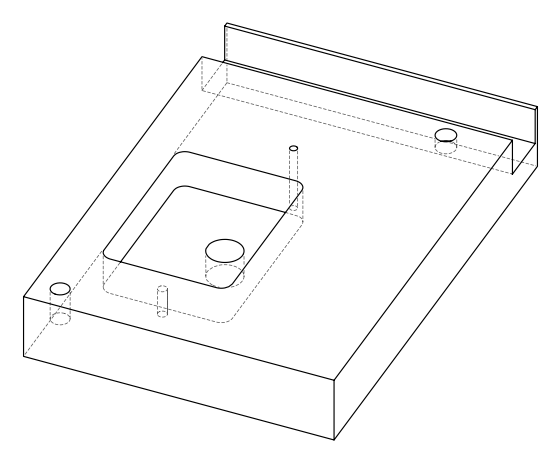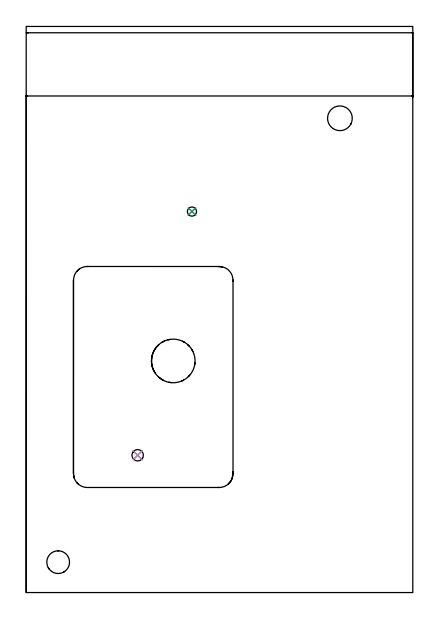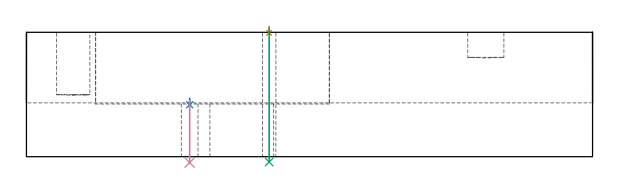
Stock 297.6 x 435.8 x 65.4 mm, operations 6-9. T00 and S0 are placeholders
(PLAN: 9 operations, 7 tool changes, 31.6 min)
(1 INDEXABLE_INSERT_DRILL_BLIND_HOLE_FROM_SOLID | STEP1POCKET | NXT0302_009 | 0.06 min | 3757 mm3)
(2 INDEXABLE_INSERT_DRILL_BLIND_HOLE_FROM_SOLID_1 | STEP1POCKET_1 | NXT0302_006 | 0.14 min | 7897 mm3)
(3 MILL_RECTANGULAR_POCKET | POCKET_RECTANGULAR_STRAIGHT | UGT0201_094 | Follow Part, ap 5, ae 75% | 22.56 min | 783922 mm3)
(4 MILL_RECTANGULAR_SLOT | SLOT_RECTANGULAR | UGT0201_009 | Follow Part, ap 11.25, ae 75% | 7.49 min | 536692 mm3)
(5 MILL_THROUGH_HOLE_FROM_SOLID_MATERIAL | STEP1HOLE_1 | UGT0201_018 | Circular | 0.83 min | 24546 mm3)
(6 SPOT_DRILL | STEP1HOLE | NXT0321_9005460120000 | 0.03 min | 49 mm3)
(7 SPOT_DRILL_1 | STEP1HOLE_2 | NXT0321_9005460120000 | 0.04 min | 50 mm3)
(8 DRILL_THROUGH_HOLE_INTO_CENTER | STEP1HOLE | NXT0301_042 | 0.28 min | 2635 mm3)
(9 DRILL_THROUGH_HOLE_INTO_CENTER_1 | STEP1HOLE_2 | NXT0301_059 | 0.14 min | 1564 mm3)
(TOOL NXT0302_009 | Index. Insert Drill 19mm [880-D1900L25-05] | D19 PA176 FL95 Z2)
(TOOL NXT0302_006 | Index. Insert Drill 17.5mm [880-D1750L25-05] | D17.5 PA176 FL88 Z2)
(TOOL UGT0201_094 | End mill 20 mm | D20 FL38 Z4)
(TOOL UGT0201_009 | End Mill 45 mm | D45 FL63 Z6)
(TOOL UGT0201_018 | End mill 30 mm | D30 FL50 Z4)
(TOOL NXT0321_9005460120000 | NC Spot Drill, 142deg, 12mm, Carbide, Uncoated | D12 PA142 FL30 Z2)
(TOOL NXT0301_042 | Carbide Drill 7.1mm [860.1-0710-057A1-MM 2214] | D7.1 PA140 FL85 Z2)
(TOOL NXT0301_059 | Carbide Drill 8.8mm [860.1-0880-026A1-MM 2214] | D8.8 PA140 FL47 Z2)
(OP 6 SPOT_DRILL)
G17 G21 G94 G90
T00 M6
G54
G17 G0 G90 X127.6 Y293.3 S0 M3
G43 Z75.4 H0
G94 G81 G98 Z65.09 F250. R68.4
G80
M5
M2
(OP 7 SPOT_DRILL_1)
G17 G21 G94 G90
T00 M6
G54
G17 G0 G90 X85.8 Y105.7 S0 M3
G43 Z75.4 H0
G94 G81 G98 Z27.321 F250. R30.7
G80
M5
M2
(OP 8 DRILL_THROUGH_HOLE_INTO_CENTER)
G17 G21 G94 G90
T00 M6
G54
G17 G0 G90 X127.6 Y293.3 S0 M3
G43 Z75.4 H1
G94 G73 G98 Z-2.792 F250. Q6.819 R67.4
G80
M5
M2
(OP 9 DRILL_THROUGH_HOLE_INTO_CENTER_1)
G17 G21 G94 G90
T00 M6
G54
G17 G0 G90 X85.8 Y105.7 S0 M3
G43 Z75.4 H1
G94 G73 G98 Z-3.101 F250. Q7.7 R29.7
G80
M5
M2
